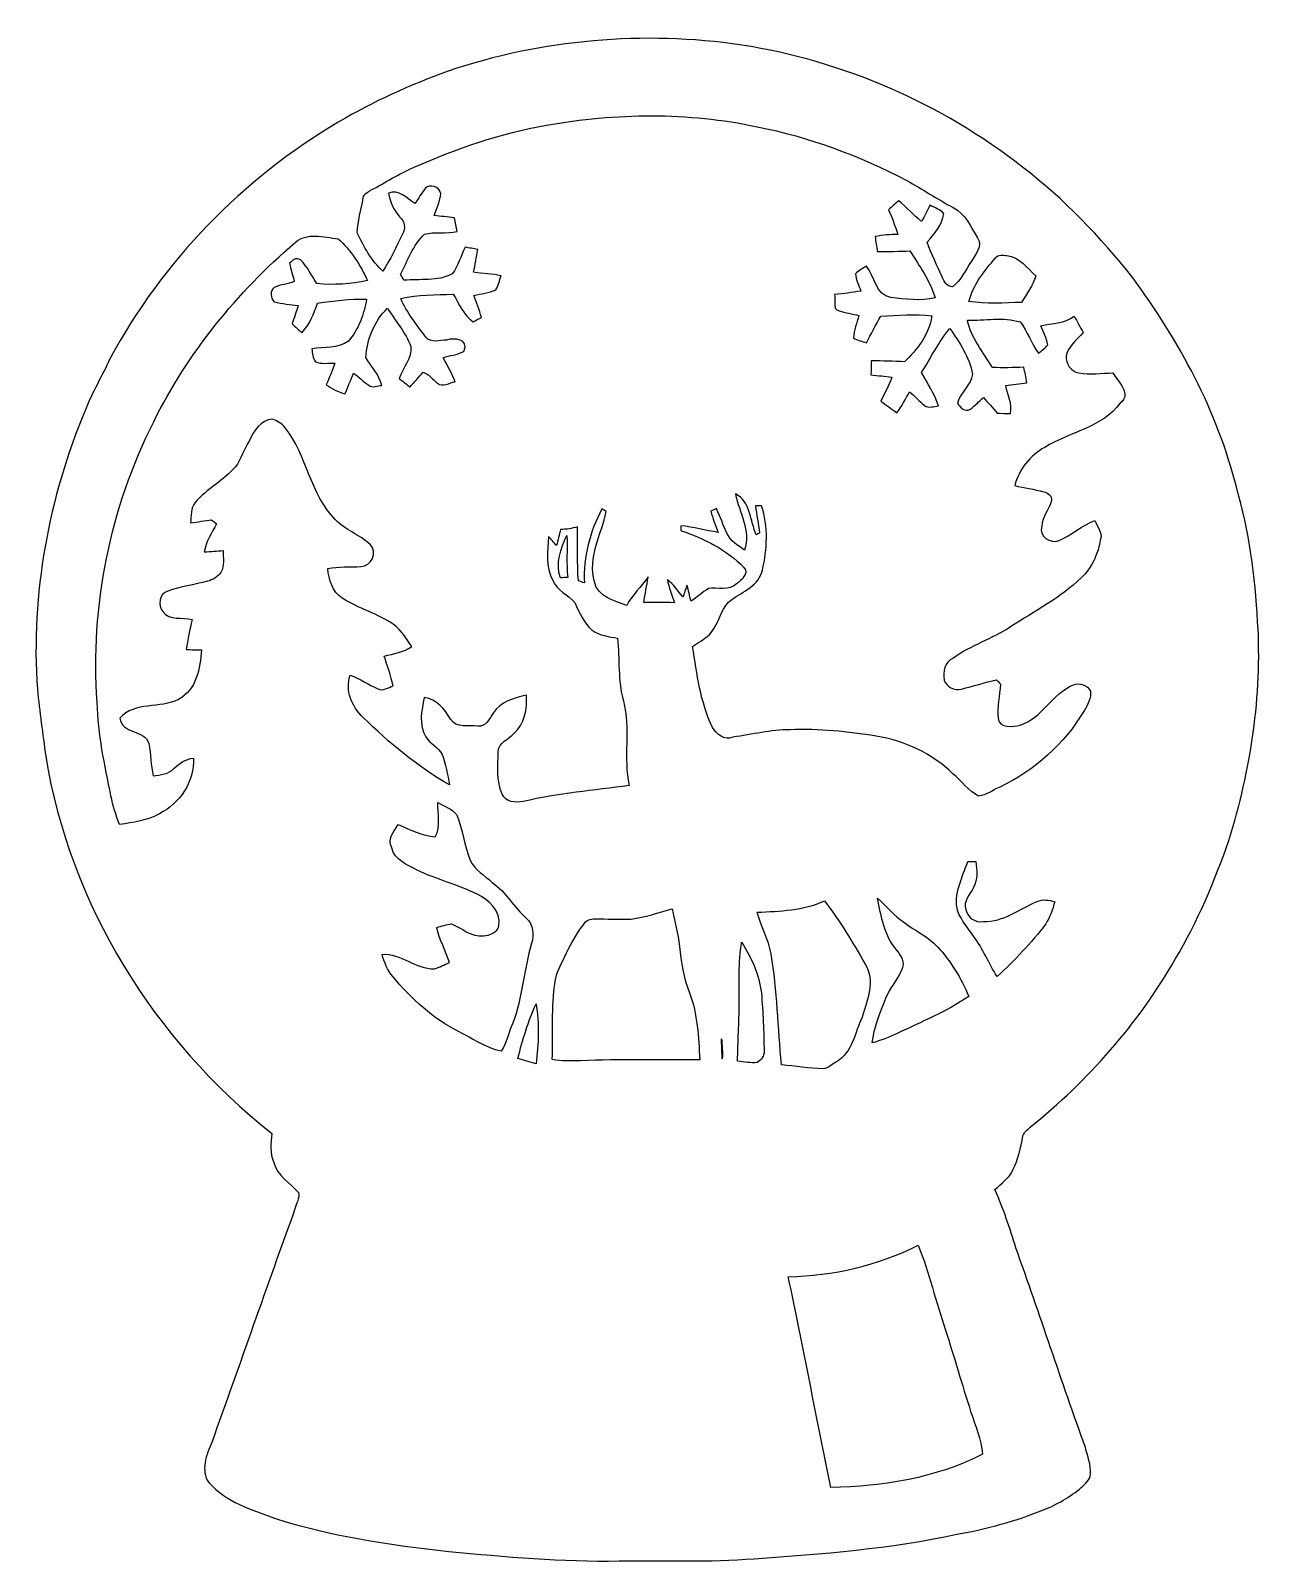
# Model space of a CAD drawing. Header units: centimetres. Extents: x -12.7 to 12.8, y -16 to 15.6.
import ezdxf

# ---------------------------------------------------------------- set-up
doc = ezdxf.new("R2010")
doc.units = ezdxf.units.CM
doc.header["$MEASUREMENT"] = 0
doc.layers.add('Layer 1', color=7, linetype='Continuous')

msp = doc.modelspace()

# ---------------------------------------------------------------- linework, layer by layer
at = {"layer": 'Layer 1', "color": 8}
for points, knots in [([(-4.04354, 14.76939), (-2.10361, 15.42415), (-0.00953, 15.60548), (2.01577, 15.30809), (2.01577, 15.30809), (4.12009, 14.97753), (6.13481, 14.10053), (7.81226, 12.78749), (7.81226, 12.78749), (8.66951, 12.1352), (9.4167, 11.34886), (10.08521, 10.50643), (10.08521, 10.50643), (11.03701, 9.20609), (11.82758, 7.76182), (12.22163, 6.1909), (12.22163, 6.1909), (12.48198, 5.28602), (12.61569, 4.34834), (12.66084, 3.40889), (12.66084, 3.40889), (12.75821, 1.88524), (12.5162, 0.35489), (12.06888, -1.09961), (12.06888, -1.09961), (11.7729, -1.94627), (11.42294, -2.77918), (10.96081, -3.54965), (10.96081, -3.54965), (10.19669, -4.8828), (9.16446, -6.05578), (7.96819, -7.01746), (7.96819, -7.01746), (7.91457, -7.07319), (7.83519, -7.118), (7.8172, -7.19878), (7.8172, -7.19878), (7.77169, -7.43832), (7.71842, -7.67786), (7.61118, -7.89905), (7.61118, -7.89905), (7.53463, -8.0712), (7.37306, -8.17986), (7.24041, -8.3058), (7.24041, -8.3058), (7.41468, -8.69527), (7.54839, -9.10131), (7.67256, -9.50877), (7.67256, -9.50877), (8.16398, -10.87543), (8.61307, -12.25726), (9.10555, -13.62287), (9.10555, -13.62287), (9.15564, -13.80314), (9.22055, -13.98623), (9.21385, -14.17673), (9.21385, -14.17673), (9.2015, -14.29526), (9.0999, -14.37499), (9.02017, -14.4526), (9.02017, -14.4526), (8.78769, -14.64663), (8.52311, -14.80326), (8.24089, -14.91227), (8.24089, -14.91227), (7.66727, -15.14546), (7.06579, -15.30597), (6.45689, -15.41463), (6.45689, -15.41463), (5.08247, -15.71343), (3.67489, -15.82102), (2.27436, -15.9191), (2.27436, -15.9191), (1.34761, -15.99494), (0.41698, -15.95296), (-0.51153, -15.9639), (-0.51153, -15.9639), (-1.68698, -15.99071), (-2.85856, -15.87465), (-4.02802, -15.77305), (-4.02802, -15.77305), (-5.23452, -15.63017), (-6.44666, -15.4619), (-7.60624, -15.08866), (-7.60624, -15.08866), (-8.09554, -14.91474), (-8.62718, -14.74717), (-8.98208, -14.34606), (-8.98208, -14.34606), (-9.15141, -14.09418), (-9.02935, -13.77033), (-8.91928, -13.52091), (-8.91928, -13.52091), (-8.34249, -11.91577), (-7.78334, -10.30429), (-7.20196, -8.70056), (-7.20196, -8.70056), (-7.17903, -8.59226), (-7.10001, -8.48078), (-7.12823, -8.36542), (-7.12823, -8.36542), (-7.30497, -8.16539), (-7.57132, -8.02146), (-7.63905, -7.74453), (-7.63905, -7.74453), (-7.72266, -7.55544), (-7.69902, -7.34483), (-7.68103, -7.14551), (-7.68103, -7.14551), (-10.10638, -5.22993), (-11.84451, -2.42711), (-12.34546, 0.63359), (-12.34546, 0.63359), (-12.40755, 1.09396), (-12.46858, 1.55504), (-12.51726, 2.01718), (-12.51726, 2.01718), (-12.65626, 3.98321), (-12.28372, 5.97076), (-11.52631, 7.78581), (-11.52631, 7.78581), (-11.38061, 8.1467), (-11.18235, 8.48254), (-11.01937, 8.83532), (-11.01937, 8.83532), (-9.93352, 10.8525), (-8.27864, 12.55254), (-6.30873, 13.71776), (-6.30873, 13.71776), (-5.58941, 14.14039), (-4.82706, 14.484), (-4.04354, 14.76939), (-4.04354, 14.76939), (-4.04354, 14.76939), (-4.04354, 14.76939), (-4.04354, 14.76939)], [0, 0, 0, 0, 0.02857143, 0.02857143, 0.02857143, 0.02857143, 0.05714286, 0.05714286, 0.05714286, 0.05714286, 0.08571429, 0.08571429, 0.08571429, 0.08571429, 0.11428571, 0.11428571, 0.11428571, 0.11428571, 0.14285714, 0.14285714, 0.14285714, 0.14285714, 0.17142857, 0.17142857, 0.17142857, 0.17142857, 0.2, 0.2, 0.2, 0.2, 0.22857143, 0.22857143, 0.22857143, 0.22857143, 0.25714286, 0.25714286, 0.25714286, 0.25714286, 0.28571429, 0.28571429, 0.28571429, 0.28571429, 0.31428571, 0.31428571, 0.31428571, 0.31428571, 0.34285714, 0.34285714, 0.34285714, 0.34285714, 0.37142857, 0.37142857, 0.37142857, 0.37142857, 0.4, 0.4, 0.4, 0.4, 0.42857143, 0.42857143, 0.42857143, 0.42857143, 0.45714286, 0.45714286, 0.45714286, 0.45714286, 0.48571429, 0.48571429, 0.48571429, 0.48571429, 0.51428571, 0.51428571, 0.51428571, 0.51428571, 0.54285714, 0.54285714, 0.54285714, 0.54285714, 0.57142857, 0.57142857, 0.57142857, 0.57142857, 0.6, 0.6, 0.6, 0.6, 0.62857143, 0.62857143, 0.62857143, 0.62857143, 0.65714286, 0.65714286, 0.65714286, 0.65714286, 0.68571429, 0.68571429, 0.68571429, 0.68571429, 0.71428571, 0.71428571, 0.71428571, 0.71428571, 0.74285714, 0.74285714, 0.74285714, 0.74285714, 0.77142857, 0.77142857, 0.77142857, 0.77142857, 0.8, 0.8, 0.8, 0.8, 0.82857143, 0.82857143, 0.82857143, 0.82857143, 0.85714286, 0.85714286, 0.85714286, 0.85714286, 0.88571429, 0.88571429, 0.88571429, 0.88571429, 0.91428571, 0.91428571, 0.91428571, 0.91428571, 0.94285714, 0.94285714, 0.94285714, 0.94285714, 1, 1, 1, 1]), ([(-2.01471, 13.65356), (-2.95769, 13.48669), (-3.86891, 13.17378), (-4.7431, 12.78714), (-4.7431, 12.78714), (-5.0546, 12.65308), (-5.34317, 12.47211), (-5.64056, 12.31089), (-5.64056, 12.31089), (-5.7023, 12.27173), (-5.78591, 12.23539), (-5.79508, 12.15284), (-5.79508, 12.15284), (-5.836, 11.91295), (-5.90938, 11.67694), (-5.91608, 11.43247), (-5.91608, 11.43247), (-5.78238, 11.1446), (-5.62363, 10.86062), (-5.3908, 10.64013), (-5.3908, 10.64013), (-5.2324, 10.88249), (-5.11104, 11.14637), (-4.98299, 11.40566), (-4.98299, 11.40566), (-4.92478, 11.5189), (-4.92478, 11.67271), (-5.03802, 11.75632), (-5.03802, 11.75632), (-5.16043, 11.89602), (-5.24087, 12.06606), (-5.27403, 12.24915), (-5.27403, 12.24915), (-5.05672, 12.3384), (-4.89162, 12.15178), (-4.72863, 12.03678), (-4.72863, 12.03678), (-4.65314, 12.13767), (-4.59669, 12.25232), (-4.51273, 12.34687), (-4.51273, 12.34687), (-4.41537, 12.45729), (-4.2224, 12.38215), (-4.19276, 12.24774), (-4.19276, 12.24774), (-4.20017, 12.08476), (-4.28025, 11.94153), (-4.32788, 11.78948), (-4.32788, 11.78948), (-4.19065, 11.77502), (-4.05271, 11.76091), (-3.91478, 11.74644), (-3.91478, 11.74644), (-3.89396, 11.65049), (-3.87315, 11.55453), (-3.85304, 11.45822), (-3.85304, 11.45822), (-4.07564, 11.41307), (-4.3113, 11.46281), (-4.52861, 11.40425), (-4.52861, 11.40425), (-4.76956, 11.18517), (-4.87433, 10.85885), (-5.02461, 10.57698), (-5.02461, 10.57698), (-5.00027, 10.53677), (-4.97593, 10.4962), (-4.95159, 10.45563), (-4.95159, 10.45563), (-4.62598, 10.48914), (-4.25485, 10.42106), (-3.95711, 10.58933), (-3.95711, 10.58933), (-3.83187, 10.75161), (-3.78319, 10.95728), (-3.69041, 11.1379), (-3.69041, 11.1379), (-3.60433, 11.12273), (-3.51825, 11.1065), (-3.43218, 11.09028), (-3.43218, 11.09028), (-3.45758, 10.93294), (-3.48544, 10.77595), (-3.51578, 10.61932), (-3.51578, 10.61932), (-3.32669, 10.58651), (-3.13231, 10.5918), (-2.94534, 10.54453), (-2.94534, 10.54453), (-2.99261, 10.45633), (-2.99156, 10.3378), (-3.06035, 10.25842), (-3.06035, 10.25842), (-3.19899, 10.18822), (-3.36233, 10.18222), (-3.50943, 10.1406), (-3.50943, 10.1406), (-3.45652, 9.99243), (-3.39584, 9.84673), (-3.35492, 9.69398), (-3.35492, 9.69398), (-3.41207, 9.66152), (-3.46886, 9.62872), (-3.52531, 9.59556), (-3.52531, 9.59556), (-3.71828, 9.74125), (-3.81882, 9.96491), (-3.937, 10.16847), (-3.937, 10.16847), (-4.29895, 10.1533), (-4.66549, 10.15965), (-5.02073, 10.07957), (-5.02073, 10.07957), (-4.89479, 9.78747), (-4.68912, 9.54017), (-4.50391, 9.28441), (-4.50391, 9.28441), (-4.40549, 9.14788), (-4.20758, 9.22196), (-4.07353, 9.22267), (-4.07353, 9.22267), (-3.92042, 9.27065), (-3.59551, 9.25301), (-3.7211, 8.98596), (-3.7211, 8.98596), (-3.85304, 8.91434), (-4.00685, 8.90587), (-4.1469, 8.85578), (-4.1469, 8.85578), (-4.05589, 8.69597), (-3.96064, 8.53757), (-3.89819, 8.3633), (-3.89819, 8.3633), (-4.01249, 8.34284), (-4.1589, 8.23807), (-4.2605, 8.33296), (-4.2605, 8.33296), (-4.36174, 8.40352), (-4.43442, 8.51958), (-4.55683, 8.55627), (-4.55683, 8.55627), (-4.65314, 8.45891), (-4.73745, 8.35096), (-4.832, 8.25147), (-4.832, 8.25147), (-4.88633, 8.29592), (-4.99533, 8.38447), (-5.04966, 8.42892), (-5.04966, 8.42892), (-4.98299, 8.65576), (-4.77485, 8.84484), (-4.81436, 9.09144), (-4.81436, 9.09144), (-4.91843, 9.38283), (-5.13256, 9.61743), (-5.29343, 9.87672), (-5.29343, 9.87672), (-5.57001, 9.61813), (-5.71782, 9.23008), (-5.74216, 8.86107), (-5.74216, 8.86107), (-5.62293, 8.67516), (-5.46664, 8.50759), (-5.40985, 8.28675), (-5.40985, 8.28675), (-5.49769, 8.27581), (-5.59894, 8.23172), (-5.68008, 8.28922), (-5.68008, 8.28922), (-5.79226, 8.3626), (-5.88363, 8.46279), (-5.99264, 8.5411), (-5.99264, 8.5411), (-6.0519, 8.39752), (-6.11152, 8.25359), (-6.17008, 8.10966), (-6.17008, 8.10966), (-6.30731, 8.15411), (-6.43819, 8.21619), (-6.55779, 8.29663), (-6.55779, 8.29663), (-6.49499, 8.44338), (-6.42655, 8.58837), (-6.3814, 8.74183), (-6.3814, 8.74183), (-6.51334, 8.75206), (-6.65621, 8.7189), (-6.78109, 8.77605), (-6.78109, 8.77605), (-6.84071, 8.85014), (-6.8393, 8.95174), (-6.85271, 9.04134), (-6.85271, 9.04134), (-6.60153, 9.08544), (-6.30908, 9.03922), (-6.09812, 9.20221), (-6.09812, 9.20221), (-5.88892, 9.44245), (-5.77603, 9.75607), (-5.72558, 10.06687), (-5.72558, 10.06687), (-6.06425, 10.07357), (-6.4008, 10.033), (-6.73453, 9.98291), (-6.73453, 9.98291), (-6.81426, 9.7663), (-6.89504, 9.54193), (-7.06085, 9.37436), (-7.06085, 9.37436), (-7.12717, 9.43292), (-7.19279, 9.4929), (-7.2577, 9.55322), (-7.2577, 9.55322), (-7.22136, 9.68199), (-7.17691, 9.80793), (-7.13528, 9.93493), (-7.13528, 9.93493), (-7.30109, 9.96068), (-7.47148, 9.96527), (-7.63341, 10.00795), (-7.63341, 10.00795), (-7.7029, 10.0905), (-7.73254, 10.2362), (-7.62847, 10.30464), (-7.62847, 10.30464), (-7.50041, 10.37272), (-7.34801, 10.3699), (-7.21536, 10.42705), (-7.21536, 10.42705), (-7.233, 10.55688), (-7.29862, 10.67435), (-7.31167, 10.80488), (-7.31167, 10.80488), (-7.2577, 10.86767), (-7.18891, 10.93576), (-7.0866, 10.87438), (-7.0866, 10.87438), (-6.94161, 10.7382), (-6.86223, 10.5477), (-6.74864, 10.38719), (-6.74864, 10.38719), (-6.39974, 10.34838), (-6.04838, 10.38084), (-5.70512, 10.44822), (-5.70512, 10.44822), (-5.85505, 10.76537), (-6.0452, 11.0804), (-6.31331, 11.31041), (-6.31331, 11.31041), (-6.60859, 11.34992), (-6.95925, 11.44976), (-7.20619, 11.22892), (-7.20619, 11.22892), (-8.4014, 10.20127), (-9.41352, 8.95174), (-10.11626, 7.53816), (-10.11626, 7.53816), (-11.01549, 5.75733), (-11.42753, 3.73239), (-11.28324, 1.74131), (-11.28324, 1.74131), (-11.2709, 1.09149), (-11.12626, 0.45614), (-10.99996, -0.17815), (-10.99996, -0.17815), (-10.95481, -0.38029), (-10.90083, -0.58138), (-10.82075, -0.77294), (-10.82075, -0.77294), (-10.54135, -0.72919), (-10.2489, -0.69321), (-9.99984, -0.54892), (-9.99984, -0.54892), (-9.58074, -0.34219), (-9.26818, 0.12277), (-9.29816, 0.59725), (-9.29816, 0.59725), (-9.4548, 0.5782), (-9.59026, 0.49565), (-9.69821, 0.38418), (-9.69821, 0.38418), (-9.80758, 0.26705), (-9.97656, 0.24941), (-10.12649, 0.23213), (-10.12649, 0.23213), (-10.17905, 0.4505), (-10.17094, 0.67874), (-10.21927, 0.89747), (-10.21927, 0.89747), (-10.29723, 1.1938), (-10.78477, 1.09714), (-10.81617, 1.41993), (-10.81617, 1.41993), (-10.50643, 1.77624), (-9.98679, 1.60655), (-9.60438, 1.80904), (-9.60438, 1.80904), (-9.23431, 2.00448), (-9.15353, 2.45463), (-9.13342, 2.83245), (-9.13342, 2.83245), (-9.23819, 2.83245), (-9.34261, 2.83316), (-9.44704, 2.83704), (-9.44704, 2.83704), (-9.41634, 3.04483), (-9.37225, 3.24979), (-9.32568, 3.4544), (-9.32568, 3.4544), (-9.52394, 3.51437), (-9.79346, 3.42759), (-9.92646, 3.62091), (-9.92646, 3.62091), (-10.04182, 3.74509), (-10.00337, 3.99662), (-9.82663, 4.04107), (-9.82663, 4.04107), (-9.56204, 4.13844), (-9.27911, 4.17266), (-9.00748, 4.24533), (-9.00748, 4.24533), (-8.89988, 4.27496), (-8.7951, 4.33458), (-8.73125, 4.42771), (-8.73125, 4.42771), (-8.65011, 4.56494), (-8.68715, 4.73004), (-8.68504, 4.88139), (-8.68504, 4.88139), (-8.8138, 4.86833), (-8.94362, 4.85951), (-9.07239, 4.8514), (-9.07239, 4.8514), (-9.03993, 5.06659), (-8.91681, 5.24369), (-8.82227, 5.43348), (-8.82227, 5.43348), (-8.85543, 5.461), (-8.88824, 5.48852), (-8.92104, 5.51603), (-8.92104, 5.51603), (-9.06568, 5.49451), (-9.21032, 5.47158), (-9.35461, 5.45077), (-9.35461, 5.45077), (-9.34156, 5.5947), (-9.35531, 5.75416), (-9.26006, 5.87375), (-9.26006, 5.87375), (-9.01912, 6.15209), (-8.67974, 6.32389), (-8.43421, 6.59871), (-8.43421, 6.59871), (-8.31144, 6.76804), (-8.24865, 6.97265), (-8.14246, 7.15186), (-8.14246, 7.15186), (-8.04792, 7.34448), (-7.90681, 7.56991), (-7.67221, 7.59284), (-7.67221, 7.59284), (-7.5692, 7.55932), (-7.47324, 7.49829), (-7.40375, 7.41398), (-7.40375, 7.41398), (-6.95254, 6.84107), (-6.89398, 6.0452), (-6.36976, 5.51886), (-6.36976, 5.51886), (-6.1655, 5.29978), (-5.86423, 5.20735), (-5.64938, 5.00415), (-5.64938, 5.00415), (-5.48605, 4.85105), (-5.62822, 4.54766), (-5.842, 4.54801), (-5.842, 4.54801), (-6.0706, 4.54166), (-6.30132, 4.55013), (-6.52709, 4.50815), (-6.52709, 4.50815), (-6.50028, 4.28166), (-6.43396, 4.02449), (-6.22653, 3.89608), (-6.22653, 3.89608), (-5.88963, 3.6763), (-5.48499, 3.5814), (-5.15655, 3.34539), (-5.15655, 3.34539), (-5.00027, 3.22968), (-4.90114, 3.05611), (-4.79178, 2.89842), (-4.79178, 2.89842), (-4.96041, 2.78201), (-5.16537, 2.75237), (-5.35905, 2.69946), (-5.35905, 2.69946), (-5.29978, 2.4952), (-5.21864, 2.29729), (-5.17807, 2.08739), (-5.17807, 2.08739), (-5.27756, 2.05317), (-5.38515, 1.9745), (-5.4924, 2.02424), (-5.4924, 2.02424), (-5.68678, 2.11138), (-5.86034, 2.2419), (-6.0646, 2.30717), (-6.0646, 2.30717), (-6.17291, 1.98967), (-6.0265, 1.66088), (-5.79649, 1.43581), (-5.79649, 1.43581), (-5.2578, 0.9084), (-4.67043, 0.42333), (-4.01638, 0.0448), (-4.01638, 0.0448), (-4.04848, 0.25823), (-4.09822, 0.46955), (-4.16348, 0.67486), (-4.16348, 0.67486), (-4.24886, 0.81809), (-4.41325, 0.89288), (-4.50074, 1.03611), (-4.50074, 1.03611), (-4.65949, 1.27706), (-4.58505, 1.58221), (-4.53637, 1.84785), (-4.53637, 1.84785), (-4.27426, 1.81645), (-4.11762, 1.60831), (-3.98992, 1.403), (-3.98992, 1.403), (-3.87809, 1.20191), (-3.60751, 1.2827), (-3.42653, 1.25871), (-3.42653, 1.25871), (-3.25579, 1.23261), (-3.18911, 1.41288), (-3.11044, 1.52612), (-3.11044, 1.52612), (-2.96333, 1.76001), (-2.68111, 1.84009), (-2.42782, 1.89794), (-2.42782, 1.89794), (-2.40841, 1.61149), (-2.45463, 1.30069), (-2.68781, 1.10243), (-2.68781, 1.10243), (-2.79012, 0.98531), (-3.0039, 0.91863), (-3.00849, 0.7366), (-3.00849, 0.7366), (-3.01731, 0.44379), (-3.04518, 0.13123), (-2.92806, -0.14464), (-2.92806, -0.14464), (-2.85926, -0.31009), (-2.64654, -0.33126), (-2.49202, -0.29739), (-2.49202, -0.29739), (-1.77341, -0.12912), (-1.03576, -0.0695), (-0.30586, 0.0314), (-0.30586, 0.0314), (-0.43639, 0.60748), (-0.27305, 1.20438), (-0.4258, 1.778), (-0.4258, 1.778), (-0.5394, 2.19851), (-0.50588, 2.63948), (-0.54398, 3.06987), (-0.54398, 3.06987), (-0.72214, 3.1055), (-0.91828, 3.12173), (-1.06786, 3.23638), (-1.06786, 3.23638), (-1.24813, 3.37961), (-1.33138, 3.60398), (-1.42769, 3.80436), (-1.42769, 3.80436), (-1.55716, 3.97686), (-1.80375, 4.04389), (-1.87854, 4.26085), (-1.87854, 4.26085), (-2.04117, 4.54096), (-1.98438, 4.86622), (-1.97238, 5.17172), (-1.97238, 5.17172), (-1.91453, 5.10963), (-1.85984, 5.04507), (-1.80305, 4.98157), (-1.80305, 4.98157), (-1.77729, 5.09235), (-1.75013, 5.20136), (-1.7205, 5.31072), (-1.7205, 5.31072), (-1.60338, 5.31883), (-1.48661, 5.33259), (-1.37407, 5.36716), (-1.37407, 5.36716), (-1.37372, 4.9971), (-1.38007, 4.62703), (-1.35537, 4.25732), (-1.35537, 4.25732), (-1.31304, 4.24251), (-1.27035, 4.22734), (-1.22767, 4.21217), (-1.22767, 4.21217), (-1.26083, 4.74416), (-1.11513, 5.27226), (-0.86924, 5.74075), (-0.86924, 5.74075), (-0.84667, 5.72735), (-0.80151, 5.69983), (-0.77858, 5.68607), (-0.77858, 5.68607), (-0.88194, 5.20771), (-1.16664, 4.73569), (-1.02129, 4.23157), (-1.02129, 4.23157), (-0.9652, 3.92395), (-0.60607, 3.84598), (-0.35666, 3.7465), (-0.35666, 3.7465), (-0.24059, 3.96487), (-0.06068, 4.13526), (0.0822, 4.33423), (0.0822, 4.33423), (0.05786, 4.15678), (0.02293, 3.9811), (-0.00741, 3.80436), (-0.00741, 3.80436), (0.20461, 3.80436), (0.41698, 3.81212), (0.629, 3.80224), (0.629, 3.80224), (0.57538, 3.96064), (0.51259, 4.11692), (0.48119, 4.28237), (0.48119, 4.28237), (0.6096, 4.18218), (0.69956, 4.0446), (0.80363, 3.92148), (0.80363, 3.92148), (0.82444, 3.9818), (0.86572, 4.10245), (0.88653, 4.16278), (0.88653, 4.16278), (0.91969, 4.05342), (0.93909, 3.94723), (0.96979, 3.83434), (0.96979, 3.83434), (1.09961, 3.90701), (1.2005, 4.02096), (1.32927, 4.09399), (1.32927, 4.09399), (1.51941, 4.12327), (1.75119, 4.04283), (1.91135, 4.19065), (1.91135, 4.19065), (2.00519, 4.27002), (2.16923, 4.39949), (2.06269, 4.53143), (2.06269, 4.53143), (1.70639, 4.89162), (1.24319, 5.13397), (0.76376, 5.28638), (0.76376, 5.28638), (0.76235, 5.31248), (0.75988, 5.36469), (0.75847, 5.3908), (0.75847, 5.3908), (1.01917, 5.36363), (1.27388, 5.30084), (1.53035, 5.24969), (1.53035, 5.24969), (1.47708, 5.39574), (1.41887, 5.54038), (1.37724, 5.69066), (1.37724, 5.69066), (1.41746, 5.7083), (1.45803, 5.72594), (1.4986, 5.74358), (1.4986, 5.74358), (1.56916, 5.57495), (1.63513, 5.40385), (1.71168, 5.23769), (1.71168, 5.23769), (1.77976, 5.07753), (1.93922, 4.98616), (2.07398, 4.88703), (2.07398, 4.88703), (2.20451, 5.28743), (1.97203, 5.66561), (1.88454, 6.04732), (1.88454, 6.04732), (2.1971, 5.89351), (2.19146, 5.48887), (2.31387, 5.20206), (2.31387, 5.20206), (2.33151, 5.21264), (2.36679, 5.23346), (2.38443, 5.24404), (2.38443, 5.24404), (2.35656, 5.43066), (2.32445, 5.61622), (2.30082, 5.80319), (2.30082, 5.80319), (2.33116, 5.80284), (2.39183, 5.80214), (2.42217, 5.80178), (2.42217, 5.80178), (2.57034, 5.37669), (2.54141, 4.90573), (2.44334, 4.47216), (2.44334, 4.47216), (2.37102, 4.16066), (2.04787, 4.03366), (1.80869, 3.86856), (1.80869, 3.86856), (1.60479, 3.73204), (1.57903, 3.46639), (1.44604, 3.2766), (1.44604, 3.2766), (1.34867, 3.09739), (1.15852, 3.01061), (0.99942, 2.89772), (0.99942, 2.89772), (1.09749, 2.33539), (1.15923, 1.75154), (1.41111, 1.23155), (1.41111, 1.23155), (1.50354, 1.09749), (1.65347, 0.94897), (1.8355, 1.03046), (1.8355, 1.03046), (2.22814, 1.0855), (2.61726, 1.18075), (3.01554, 1.18216), (3.01554, 1.18216), (3.61033, 1.20333), (4.20476, 1.14723), (4.79143, 1.05128), (4.79143, 1.05128), (5.3788, 0.95038), (5.94819, 0.69462), (6.37469, 0.27234), (6.37469, 0.27234), (6.55602, 0.12665), (6.69361, -0.07867), (6.90139, -0.18768), (6.90139, -0.18768), (7.0612, -0.16651), (7.19596, -0.06562), (7.33954, 0.00106), (7.33954, 0.00106), (8.05356, 0.34255), (8.67904, 0.88618), (9.07944, 1.57268), (9.07944, 1.57268), (9.15458, 1.69333), (9.22937, 1.83444), (9.21244, 1.9812), (9.21244, 1.9812), (9.14612, 2.09938), (8.99336, 2.16711), (8.86213, 2.10961), (8.86213, 2.10961), (8.42081, 1.93428), (8.22184, 1.41993), (7.75935, 1.27917), (7.75935, 1.27917), (7.61259, 1.24072), (7.3339, 1.20474), (7.30426, 1.41393), (7.30426, 1.41393), (7.28662, 1.65065), (7.33848, 1.88701), (7.35189, 2.12266), (7.35189, 2.12266), (7.32543, 2.15265), (7.29932, 2.18264), (7.27357, 2.21262), (7.27357, 2.21262), (7.02839, 2.16006), (6.79097, 2.07786), (6.5472, 2.02247), (6.5472, 2.02247), (6.40715, 1.98543), (6.23288, 2.06375), (6.19372, 2.20839), (6.19372, 2.20839), (6.17432, 2.37243), (6.19513, 2.58304), (6.37328, 2.6543), (6.37328, 2.6543), (6.73841, 2.92629), (7.18467, 3.054), (7.56285, 3.30447), (7.56285, 3.30447), (8.0578, 3.62656), (8.58943, 3.90525), (9.02017, 4.31483), (9.02017, 4.31483), (9.25054, 4.51979), (9.36413, 4.82318), (9.42128, 5.11881), (9.42128, 5.11881), (9.45938, 5.25851), (9.34755, 5.37845), (9.3031, 5.50051), (9.3031, 5.50051), (9.03887, 5.39679), (8.82438, 5.19889), (8.56544, 5.08811), (8.56544, 5.08811), (8.38941, 5.00733), (8.13294, 5.17278), (8.20491, 5.37951), (8.20491, 5.37951), (8.21584, 5.57706), (8.35977, 5.72664), (8.40775, 5.9115), (8.40775, 5.9115), (8.42539, 6.00675), (8.32873, 6.07025), (8.24936, 6.09318), (8.24936, 6.09318), (8.0518, 6.14786), (7.84578, 6.1655), (7.64787, 6.21841), (7.64787, 6.21841), (7.73818, 6.55002), (7.96325, 6.84248), (8.26664, 7.00687), (8.26664, 7.00687), (8.77676, 7.32649), (9.44845, 7.40974), (9.82521, 7.91986), (9.82521, 7.91986), (10.07216, 8.11459), (9.77336, 8.35872), (9.67458, 8.54604), (9.67458, 8.54604), (9.44033, 8.53581), (9.20432, 8.50688), (8.97114, 8.54569), (8.97114, 8.54569), (8.80851, 8.56827), (8.69703, 8.73901), (8.71185, 8.8967), (8.71185, 8.8967), (8.75101, 9.10061), (8.9341, 9.22902), (9.06145, 9.37719), (9.06145, 9.37719), (8.99795, 9.49043), (8.93621, 9.60402), (8.87307, 9.71656), (8.87307, 9.71656), (8.67974, 9.55816), (8.41869, 9.57227), (8.18727, 9.51865), (8.18727, 9.51865), (8.23524, 9.38847), (8.30968, 9.26536), (8.3312, 9.12671), (8.3312, 9.12671), (8.28393, 9.05298), (8.20773, 9.00571), (8.13999, 8.9535), (8.13999, 8.9535), (7.99006, 9.15352), (7.91034, 9.39765), (7.75935, 9.5952), (7.75935, 9.5952), (7.41292, 9.70562), (7.02945, 9.61919), (6.67244, 9.63401), (6.67244, 9.63401), (6.74582, 9.26747), (7.00299, 8.97537), (7.18256, 8.65752), (7.18256, 8.65752), (7.39951, 8.64517), (7.61682, 8.65223), (7.83414, 8.66175), (7.83414, 8.66175), (7.86271, 8.55592), (7.87894, 8.44973), (7.90011, 8.34108), (7.90011, 8.34108), (7.75476, 8.31674), (7.6073, 8.2998), (7.46196, 8.28181), (7.46196, 8.28181), (7.50641, 8.09166), (7.59848, 7.90363), (7.56144, 7.70396), (7.56144, 7.70396), (7.49335, 7.70643), (7.35753, 7.71172), (7.28945, 7.71419), (7.28945, 7.71419), (7.19314, 7.82214), (7.09789, 7.93044), (7.00264, 8.03875), (7.00264, 8.03875), (6.91268, 7.95972), (6.83084, 7.87082), (6.73523, 7.79921), (6.73523, 7.79921), (6.60929, 7.72054), (6.52216, 7.83378), (6.46994, 7.92304), (6.46994, 7.92304), (6.51827, 8.1467), (6.75181, 8.28887), (6.77898, 8.51852), (6.77898, 8.51852), (6.71336, 8.86742), (6.5091, 9.17469), (6.31155, 9.46256), (6.31155, 9.46256), (6.07836, 9.18563), (5.91855, 8.85719), (5.72735, 8.55204), (5.72735, 8.55204), (5.85152, 8.32802), (5.9944, 8.11071), (6.07448, 7.86553), (6.07448, 7.86553), (5.98135, 7.85213), (5.87551, 7.81226), (5.78979, 7.87118), (5.78979, 7.87118), (5.67796, 7.95584), (5.58835, 8.06591), (5.48005, 8.15481), (5.48005, 8.15481), (5.39821, 8.00806), (5.32024, 7.85848), (5.21935, 7.72372), (5.21935, 7.72372), (5.10681, 7.80274), (4.99428, 7.88176), (4.8828, 7.96043), (4.8828, 7.96043), (4.96323, 8.12482), (5.05919, 8.28322), (5.11246, 8.45926), (5.11246, 8.45926), (4.96958, 8.47372), (4.82529, 8.48783), (4.68277, 8.50194), (4.68277, 8.50194), (4.68383, 8.59861), (4.68418, 8.69632), (4.68806, 8.79228), (4.68806, 8.79228), (4.91702, 8.79263), (5.14597, 8.78664), (5.37457, 8.77076), (5.37457, 8.77076), (5.63598, 9.02864), (5.88786, 9.34226), (5.93796, 9.71832), (5.93796, 9.71832), (5.58871, 9.76559), (5.23699, 9.73208), (4.88668, 9.71585), (4.88668, 9.71585), (4.78331, 9.53417), (4.68489, 9.35002), (4.58893, 9.16446), (4.58893, 9.16446), (4.49686, 9.19656), (4.40408, 9.21702), (4.32047, 9.26536), (4.32047, 9.26536), (4.33705, 9.42411), (4.38856, 9.5758), (4.43547, 9.72714), (4.43547, 9.72714), (4.2986, 9.76101), (4.1596, 9.78782), (4.02308, 9.82274), (4.02308, 9.82274), (3.87385, 9.85414), (3.96416, 10.06404), (3.931, 10.15894), (3.931, 10.15894), (4.11127, 10.18222), (4.29295, 10.20092), (4.47252, 10.23267), (4.47252, 10.23267), (4.43477, 10.35085), (4.37092, 10.46409), (4.36527, 10.59039), (4.36527, 10.59039), (4.42771, 10.65742), (4.50956, 10.70081), (4.58858, 10.74561), (4.58858, 10.74561), (4.75862, 10.54876), (4.77979, 10.13707), (5.09411, 10.1025), (5.09411, 10.1025), (5.39503, 10.06581), (5.70724, 10.01783), (6.00639, 10.09121), (6.00639, 10.09121), (5.89844, 10.44504), (5.6836, 10.75055), (5.48675, 11.05923), (5.48675, 11.05923), (5.26168, 11.05429), (5.03696, 11.04477), (4.81224, 11.05076), (4.81224, 11.05076), (4.8006, 11.15272), (4.77873, 11.25643), (4.77097, 11.35733), (4.77097, 11.35733), (4.92548, 11.38731), (5.08247, 11.3986), (5.23981, 11.40178), (5.23981, 11.40178), (5.18019, 11.57358), (5.1181, 11.74362), (5.04754, 11.91119), (5.04754, 11.91119), (5.11563, 11.97363), (5.18477, 12.03501), (5.25462, 12.09569), (5.25462, 12.09569), (5.41726, 11.96093), (5.56013, 11.80359), (5.72382, 11.66954), (5.72382, 11.66954), (5.78838, 11.77643), (5.84376, 11.88826), (5.89527, 12.00185), (5.89527, 12.00185), (5.99934, 11.95811), (6.11152, 11.91648), (6.1849, 11.82582), (6.1849, 11.82582), (6.15879, 11.59369), (5.97888, 11.41695), (5.84482, 11.24021), (5.84482, 11.24021), (5.92737, 10.99397), (6.04837, 10.76325), (6.14927, 10.52477), (6.14927, 10.52477), (6.18878, 10.43305), (6.24699, 10.31734), (6.36305, 10.3191), (6.36305, 10.3191), (6.54332, 10.45069), (6.63222, 10.668), (6.75746, 10.84756), (6.75746, 10.84756), (6.83436, 10.98797), (6.99206, 11.16154), (6.8834, 11.32805), (6.8834, 11.32805), (6.74017, 11.55206), (6.62869, 11.83146), (6.37646, 11.95423), (6.37646, 11.95423), (6.05261, 12.13167), (5.74357, 12.33417), (5.42149, 12.51444), (5.42149, 12.51444), (4.44923, 13.02279), (3.41101, 13.41261), (2.33257, 13.62216), (2.33257, 13.62216), (0.90452, 13.92943), (-0.58032, 13.90756), (-2.01471, 13.65356), (-2.01471, 13.65356), (-2.01471, 13.65356), (-2.01471, 13.65356), (-2.01471, 13.65356)], [0, 0, 0, 0, 0.00403226, 0.00403226, 0.00403226, 0.00403226, 0.00806452, 0.00806452, 0.00806452, 0.00806452, 0.01209677, 0.01209677, 0.01209677, 0.01209677, 0.01612903, 0.01612903, 0.01612903, 0.01612903, 0.02016129, 0.02016129, 0.02016129, 0.02016129, 0.02419355, 0.02419355, 0.02419355, 0.02419355, 0.02822581, 0.02822581, 0.02822581, 0.02822581, 0.03225806, 0.03225806, 0.03225806, 0.03225806, 0.03629032, 0.03629032, 0.03629032, 0.03629032, 0.04032258, 0.04032258, 0.04032258, 0.04032258, 0.04435484, 0.04435484, 0.04435484, 0.04435484, 0.0483871, 0.0483871, 0.0483871, 0.0483871, 0.05241935, 0.05241935, 0.05241935, 0.05241935, 0.05645161, 0.05645161, 0.05645161, 0.05645161, 0.06048387, 0.06048387, 0.06048387, 0.06048387, 0.06451613, 0.06451613, 0.06451613, 0.06451613, 0.06854839, 0.06854839, 0.06854839, 0.06854839, 0.07258065, 0.07258065, 0.07258065, 0.07258065, 0.0766129, 0.0766129, 0.0766129, 0.0766129, 0.08064516, 0.08064516, 0.08064516, 0.08064516, 0.08467742, 0.08467742, 0.08467742, 0.08467742, 0.08870968, 0.08870968, 0.08870968, 0.08870968, 0.09274194, 0.09274194, 0.09274194, 0.09274194, 0.09677419, 0.09677419, 0.09677419, 0.09677419, 0.10080645, 0.10080645, 0.10080645, 0.10080645, 0.10483871, 0.10483871, 0.10483871, 0.10483871, 0.10887097, 0.10887097, 0.10887097, 0.10887097, 0.11290323, 0.11290323, 0.11290323, 0.11290323, 0.11693548, 0.11693548, 0.11693548, 0.11693548, 0.12096774, 0.12096774, 0.12096774, 0.12096774, 0.125, 0.125, 0.125, 0.125, 0.12903226, 0.12903226, 0.12903226, 0.12903226, 0.13306452, 0.13306452, 0.13306452, 0.13306452, 0.13709677, 0.13709677, 0.13709677, 0.13709677, 0.14112903, 0.14112903, 0.14112903, 0.14112903, 0.14516129, 0.14516129, 0.14516129, 0.14516129, 0.14919355, 0.14919355, 0.14919355, 0.14919355, 0.15322581, 0.15322581, 0.15322581, 0.15322581, 0.15725806, 0.15725806, 0.15725806, 0.15725806, 0.16129032, 0.16129032, 0.16129032, 0.16129032, 0.16532258, 0.16532258, 0.16532258, 0.16532258, 0.16935484, 0.16935484, 0.16935484, 0.16935484, 0.1733871, 0.1733871, 0.1733871, 0.1733871, 0.17741935, 0.17741935, 0.17741935, 0.17741935, 0.18145161, 0.18145161, 0.18145161, 0.18145161, 0.18548387, 0.18548387, 0.18548387, 0.18548387, 0.18951613, 0.18951613, 0.18951613, 0.18951613, 0.19354839, 0.19354839, 0.19354839, 0.19354839, 0.19758065, 0.19758065, 0.19758065, 0.19758065, 0.2016129, 0.2016129, 0.2016129, 0.2016129, 0.20564516, 0.20564516, 0.20564516, 0.20564516, 0.20967742, 0.20967742, 0.20967742, 0.20967742, 0.21370968, 0.21370968, 0.21370968, 0.21370968, 0.21774194, 0.21774194, 0.21774194, 0.21774194, 0.22177419, 0.22177419, 0.22177419, 0.22177419, 0.22580645, 0.22580645, 0.22580645, 0.22580645, 0.22983871, 0.22983871, 0.22983871, 0.22983871, 0.23387097, 0.23387097, 0.23387097, 0.23387097, 0.23790323, 0.23790323, 0.23790323, 0.23790323, 0.24193548, 0.24193548, 0.24193548, 0.24193548, 0.24596774, 0.24596774, 0.24596774, 0.24596774, 0.25, 0.25, 0.25, 0.25, 0.25403226, 0.25403226, 0.25403226, 0.25403226, 0.25806452, 0.25806452, 0.25806452, 0.25806452, 0.26209677, 0.26209677, 0.26209677, 0.26209677, 0.26612903, 0.26612903, 0.26612903, 0.26612903, 0.27016129, 0.27016129, 0.27016129, 0.27016129, 0.27419355, 0.27419355, 0.27419355, 0.27419355, 0.27822581, 0.27822581, 0.27822581, 0.27822581, 0.28225806, 0.28225806, 0.28225806, 0.28225806, 0.28629032, 0.28629032, 0.28629032, 0.28629032, 0.29032258, 0.29032258, 0.29032258, 0.29032258, 0.29435484, 0.29435484, 0.29435484, 0.29435484, 0.2983871, 0.2983871, 0.2983871, 0.2983871, 0.30241935, 0.30241935, 0.30241935, 0.30241935, 0.30645161, 0.30645161, 0.30645161, 0.30645161, 0.31048387, 0.31048387, 0.31048387, 0.31048387, 0.31451613, 0.31451613, 0.31451613, 0.31451613, 0.31854839, 0.31854839, 0.31854839, 0.31854839, 0.32258065, 0.32258065, 0.32258065, 0.32258065, 0.3266129, 0.3266129, 0.3266129, 0.3266129, 0.33064516, 0.33064516, 0.33064516, 0.33064516, 0.33467742, 0.33467742, 0.33467742, 0.33467742, 0.33870968, 0.33870968, 0.33870968, 0.33870968, 0.34274194, 0.34274194, 0.34274194, 0.34274194, 0.34677419, 0.34677419, 0.34677419, 0.34677419, 0.35080645, 0.35080645, 0.35080645, 0.35080645, 0.35483871, 0.35483871, 0.35483871, 0.35483871, 0.35887097, 0.35887097, 0.35887097, 0.35887097, 0.36290323, 0.36290323, 0.36290323, 0.36290323, 0.36693548, 0.36693548, 0.36693548, 0.36693548, 0.37096774, 0.37096774, 0.37096774, 0.37096774, 0.375, 0.375, 0.375, 0.375, 0.37903226, 0.37903226, 0.37903226, 0.37903226, 0.38306452, 0.38306452, 0.38306452, 0.38306452, 0.38709677, 0.38709677, 0.38709677, 0.38709677, 0.39112903, 0.39112903, 0.39112903, 0.39112903, 0.39516129, 0.39516129, 0.39516129, 0.39516129, 0.39919355, 0.39919355, 0.39919355, 0.39919355, 0.40322581, 0.40322581, 0.40322581, 0.40322581, 0.40725806, 0.40725806, 0.40725806, 0.40725806, 0.41129032, 0.41129032, 0.41129032, 0.41129032, 0.41532258, 0.41532258, 0.41532258, 0.41532258, 0.41935484, 0.41935484, 0.41935484, 0.41935484, 0.4233871, 0.4233871, 0.4233871, 0.4233871, 0.42741935, 0.42741935, 0.42741935, 0.42741935, 0.43145161, 0.43145161, 0.43145161, 0.43145161, 0.43548387, 0.43548387, 0.43548387, 0.43548387, 0.43951613, 0.43951613, 0.43951613, 0.43951613, 0.44354839, 0.44354839, 0.44354839, 0.44354839, 0.44758065, 0.44758065, 0.44758065, 0.44758065, 0.4516129, 0.4516129, 0.4516129, 0.4516129, 0.45564516, 0.45564516, 0.45564516, 0.45564516, 0.45967742, 0.45967742, 0.45967742, 0.45967742, 0.46370968, 0.46370968, 0.46370968, 0.46370968, 0.46774194, 0.46774194, 0.46774194, 0.46774194, 0.47177419, 0.47177419, 0.47177419, 0.47177419, 0.47580645, 0.47580645, 0.47580645, 0.47580645, 0.47983871, 0.47983871, 0.47983871, 0.47983871, 0.48387097, 0.48387097, 0.48387097, 0.48387097, 0.48790323, 0.48790323, 0.48790323, 0.48790323, 0.49193548, 0.49193548, 0.49193548, 0.49193548, 0.49596774, 0.49596774, 0.49596774, 0.49596774, 0.5, 0.5, 0.5, 0.5, 0.50403226, 0.50403226, 0.50403226, 0.50403226, 0.50806452, 0.50806452, 0.50806452, 0.50806452, 0.51209677, 0.51209677, 0.51209677, 0.51209677, 0.51612903, 0.51612903, 0.51612903, 0.51612903, 0.52016129, 0.52016129, 0.52016129, 0.52016129, 0.52419355, 0.52419355, 0.52419355, 0.52419355, 0.52822581, 0.52822581, 0.52822581, 0.52822581, 0.53225806, 0.53225806, 0.53225806, 0.53225806, 0.53629032, 0.53629032, 0.53629032, 0.53629032, 0.54032258, 0.54032258, 0.54032258, 0.54032258, 0.54435484, 0.54435484, 0.54435484, 0.54435484, 0.5483871, 0.5483871, 0.5483871, 0.5483871, 0.55241935, 0.55241935, 0.55241935, 0.55241935, 0.55645161, 0.55645161, 0.55645161, 0.55645161, 0.56048387, 0.56048387, 0.56048387, 0.56048387, 0.56451613, 0.56451613, 0.56451613, 0.56451613, 0.56854839, 0.56854839, 0.56854839, 0.56854839, 0.57258065, 0.57258065, 0.57258065, 0.57258065, 0.5766129, 0.5766129, 0.5766129, 0.5766129, 0.58064516, 0.58064516, 0.58064516, 0.58064516, 0.58467742, 0.58467742, 0.58467742, 0.58467742, 0.58870968, 0.58870968, 0.58870968, 0.58870968, 0.59274194, 0.59274194, 0.59274194, 0.59274194, 0.59677419, 0.59677419, 0.59677419, 0.59677419, 0.60080645, 0.60080645, 0.60080645, 0.60080645, 0.60483871, 0.60483871, 0.60483871, 0.60483871, 0.60887097, 0.60887097, 0.60887097, 0.60887097, 0.61290323, 0.61290323, 0.61290323, 0.61290323, 0.61693548, 0.61693548, 0.61693548, 0.61693548, 0.62096774, 0.62096774, 0.62096774, 0.62096774, 0.625, 0.625, 0.625, 0.625, 0.62903226, 0.62903226, 0.62903226, 0.62903226, 0.63306452, 0.63306452, 0.63306452, 0.63306452, 0.63709677, 0.63709677, 0.63709677, 0.63709677, 0.64112903, 0.64112903, 0.64112903, 0.64112903, 0.64516129, 0.64516129, 0.64516129, 0.64516129, 0.64919355, 0.64919355, 0.64919355, 0.64919355, 0.65322581, 0.65322581, 0.65322581, 0.65322581, 0.65725806, 0.65725806, 0.65725806, 0.65725806, 0.66129032, 0.66129032, 0.66129032, 0.66129032, 0.66532258, 0.66532258, 0.66532258, 0.66532258, 0.66935484, 0.66935484, 0.66935484, 0.66935484, 0.6733871, 0.6733871, 0.6733871, 0.6733871, 0.67741935, 0.67741935, 0.67741935, 0.67741935, 0.68145161, 0.68145161, 0.68145161, 0.68145161, 0.68548387, 0.68548387, 0.68548387, 0.68548387, 0.68951613, 0.68951613, 0.68951613, 0.68951613, 0.69354839, 0.69354839, 0.69354839, 0.69354839, 0.69758065, 0.69758065, 0.69758065, 0.69758065, 0.7016129, 0.7016129, 0.7016129, 0.7016129, 0.70564516, 0.70564516, 0.70564516, 0.70564516, 0.70967742, 0.70967742, 0.70967742, 0.70967742, 0.71370968, 0.71370968, 0.71370968, 0.71370968, 0.71774194, 0.71774194, 0.71774194, 0.71774194, 0.72177419, 0.72177419, 0.72177419, 0.72177419, 0.72580645, 0.72580645, 0.72580645, 0.72580645, 0.72983871, 0.72983871, 0.72983871, 0.72983871, 0.73387097, 0.73387097, 0.73387097, 0.73387097, 0.73790323, 0.73790323, 0.73790323, 0.73790323, 0.74193548, 0.74193548, 0.74193548, 0.74193548, 0.74596774, 0.74596774, 0.74596774, 0.74596774, 0.75, 0.75, 0.75, 0.75, 0.75403226, 0.75403226, 0.75403226, 0.75403226, 0.75806452, 0.75806452, 0.75806452, 0.75806452, 0.76209677, 0.76209677, 0.76209677, 0.76209677, 0.76612903, 0.76612903, 0.76612903, 0.76612903, 0.77016129, 0.77016129, 0.77016129, 0.77016129, 0.77419355, 0.77419355, 0.77419355, 0.77419355, 0.77822581, 0.77822581, 0.77822581, 0.77822581, 0.78225806, 0.78225806, 0.78225806, 0.78225806, 0.78629032, 0.78629032, 0.78629032, 0.78629032, 0.79032258, 0.79032258, 0.79032258, 0.79032258, 0.79435484, 0.79435484, 0.79435484, 0.79435484, 0.7983871, 0.7983871, 0.7983871, 0.7983871, 0.80241935, 0.80241935, 0.80241935, 0.80241935, 0.80645161, 0.80645161, 0.80645161, 0.80645161, 0.81048387, 0.81048387, 0.81048387, 0.81048387, 0.81451613, 0.81451613, 0.81451613, 0.81451613, 0.81854839, 0.81854839, 0.81854839, 0.81854839, 0.82258065, 0.82258065, 0.82258065, 0.82258065, 0.8266129, 0.8266129, 0.8266129, 0.8266129, 0.83064516, 0.83064516, 0.83064516, 0.83064516, 0.83467742, 0.83467742, 0.83467742, 0.83467742, 0.83870968, 0.83870968, 0.83870968, 0.83870968, 0.84274194, 0.84274194, 0.84274194, 0.84274194, 0.84677419, 0.84677419, 0.84677419, 0.84677419, 0.85080645, 0.85080645, 0.85080645, 0.85080645, 0.85483871, 0.85483871, 0.85483871, 0.85483871, 0.85887097, 0.85887097, 0.85887097, 0.85887097, 0.86290323, 0.86290323, 0.86290323, 0.86290323, 0.86693548, 0.86693548, 0.86693548, 0.86693548, 0.87096774, 0.87096774, 0.87096774, 0.87096774, 0.875, 0.875, 0.875, 0.875, 0.87903226, 0.87903226, 0.87903226, 0.87903226, 0.88306452, 0.88306452, 0.88306452, 0.88306452, 0.88709677, 0.88709677, 0.88709677, 0.88709677, 0.89112903, 0.89112903, 0.89112903, 0.89112903, 0.89516129, 0.89516129, 0.89516129, 0.89516129, 0.89919355, 0.89919355, 0.89919355, 0.89919355, 0.90322581, 0.90322581, 0.90322581, 0.90322581, 0.90725806, 0.90725806, 0.90725806, 0.90725806, 0.91129032, 0.91129032, 0.91129032, 0.91129032, 0.91532258, 0.91532258, 0.91532258, 0.91532258, 0.91935484, 0.91935484, 0.91935484, 0.91935484, 0.9233871, 0.9233871, 0.9233871, 0.9233871, 0.92741935, 0.92741935, 0.92741935, 0.92741935, 0.93145161, 0.93145161, 0.93145161, 0.93145161, 0.93548387, 0.93548387, 0.93548387, 0.93548387, 0.93951613, 0.93951613, 0.93951613, 0.93951613, 0.94354839, 0.94354839, 0.94354839, 0.94354839, 0.94758065, 0.94758065, 0.94758065, 0.94758065, 0.9516129, 0.9516129, 0.9516129, 0.9516129, 0.95564516, 0.95564516, 0.95564516, 0.95564516, 0.95967742, 0.95967742, 0.95967742, 0.95967742, 0.96370968, 0.96370968, 0.96370968, 0.96370968, 0.96774194, 0.96774194, 0.96774194, 0.96774194, 0.97177419, 0.97177419, 0.97177419, 0.97177419, 0.97580645, 0.97580645, 0.97580645, 0.97580645, 0.97983871, 0.97983871, 0.97983871, 0.97983871, 0.98387097, 0.98387097, 0.98387097, 0.98387097, 0.98790323, 0.98790323, 0.98790323, 0.98790323, 0.99193548, 0.99193548, 0.99193548, 0.99193548, 1, 1, 1, 1]), ([(7.25205, 10.91741), (7.02416, 10.65071), (6.78991, 10.3632), (6.70384, 10.01536), (6.70384, 10.01536), (7.06367, 9.96703), (7.42668, 9.98784), (7.78827, 9.99843), (7.78827, 9.99843), (7.90363, 10.17164), (8.01899, 10.34803), (8.0839, 10.54806), (8.0839, 10.54806), (7.90257, 10.70151), (7.74453, 10.94352), (7.487, 10.96398), (7.487, 10.96398), (7.40692, 10.97633), (7.30885, 10.99044), (7.25205, 10.91741), (7.25205, 10.91741), (7.25205, 10.91741), (7.25205, 10.91741), (7.25205, 10.91741)], [0, 0, 0, 0, 0.14285714, 0.14285714, 0.14285714, 0.14285714, 0.28571429, 0.28571429, 0.28571429, 0.28571429, 0.42857143, 0.42857143, 0.42857143, 0.42857143, 0.57142857, 0.57142857, 0.57142857, 0.57142857, 0.71428571, 0.71428571, 0.71428571, 0.71428571, 1, 1, 1, 1]), ([(-1.72649, 4.31871), (-1.67534, 4.32012), (-1.62419, 4.32118), (-1.57304, 4.32223), (-1.57304, 4.32223), (-1.60726, 4.61045), (-1.57762, 4.90008), (-1.59103, 5.18866), (-1.59103, 5.18866), (-1.72403, 4.9216), (-1.82633, 4.61327), (-1.72649, 4.31871), (-1.72649, 4.31871), (-1.72649, 4.31871), (-1.72649, 4.31871), (-1.72649, 4.31871)], [0, 0, 0, 0, 0.2, 0.2, 0.2, 0.2, 0.4, 0.4, 0.4, 0.4, 0.6, 0.6, 0.6, 0.6, 1, 1, 1, 1]), ([(-4.25626, -0.31891), (-4.26156, -0.55457), (-4.18818, -0.80645), (-4.30742, -1.02588), (-4.30742, -1.02588), (-4.57835, -0.99624), (-4.82565, -0.88371), (-5.07048, -0.77258), (-5.07048, -0.77258), (-5.15232, -0.91652), (-5.31389, -1.07103), (-5.20418, -1.25201), (-5.20418, -1.25201), (-5.15267, -1.50918), (-4.88139, -1.60408), (-4.68207, -1.71556), (-4.68207, -1.71556), (-4.27884, -1.90429), (-3.84246, -2.0133), (-3.44311, -2.21015), (-3.44311, -2.21015), (-3.19334, -2.32304), (-2.95593, -2.56575), (-2.99367, -2.86244), (-2.99367, -2.86244), (-3.03001, -3.00073), (-3.1817, -3.06458), (-3.31294, -3.06776), (-3.31294, -3.06776), (-3.56588, -3.10903), (-3.75179, -2.90301), (-3.96981, -2.82504), (-3.96981, -2.82504), (-4.07494, -2.83351), (-4.17548, -2.86985), (-4.27673, -2.89631), (-4.27673, -2.89631), (-4.22275, -3.14925), (-4.09046, -3.37467), (-4.01708, -3.62162), (-4.01708, -3.62162), (-4.11868, -3.66642), (-4.21816, -3.71793), (-4.3247, -3.74897), (-4.3247, -3.74897), (-4.71241, -3.76026), (-5.01579, -3.42618), (-5.40597, -3.45158), (-5.40597, -3.45158), (-5.36011, -3.61562), (-5.29378, -3.77931), (-5.18125, -3.90984), (-5.18125, -3.90984), (-4.80025, -4.36668), (-4.35116, -4.78155), (-3.81564, -5.05001), (-3.81564, -5.05001), (-3.53342, -5.19289), (-3.26214, -5.38057), (-2.94922, -5.44971), (-2.94922, -5.44971), (-2.82928, -5.27897), (-2.79753, -5.06024), (-2.71004, -4.87362), (-2.71004, -4.87362), (-2.50225, -4.34234), (-2.48461, -3.76379), (-2.31881, -3.22157), (-2.31881, -3.22157), (-2.26766, -3.04976), (-2.28424, -2.83386), (-2.42535, -2.70863), (-2.42535, -2.70863), (-2.68146, -2.48109), (-2.84868, -2.17029), (-3.1302, -1.96815), (-3.1302, -1.96815), (-3.28965, -1.82457), (-3.49038, -1.7085), (-3.5881, -1.50989), (-3.5881, -1.50989), (-3.69993, -1.20474), (-3.74897, -0.87983), (-3.86292, -0.57573), (-3.86292, -0.57573), (-3.96311, -0.45226), (-4.11762, -0.39017), (-4.25626, -0.31891), (-4.25626, -0.31891), (-4.25626, -0.31891), (-4.25626, -0.31891), (-4.25626, -0.31891)], [0, 0, 0, 0, 0.04166667, 0.04166667, 0.04166667, 0.04166667, 0.08333333, 0.08333333, 0.08333333, 0.08333333, 0.125, 0.125, 0.125, 0.125, 0.16666667, 0.16666667, 0.16666667, 0.16666667, 0.20833333, 0.20833333, 0.20833333, 0.20833333, 0.25, 0.25, 0.25, 0.25, 0.29166667, 0.29166667, 0.29166667, 0.29166667, 0.33333333, 0.33333333, 0.33333333, 0.33333333, 0.375, 0.375, 0.375, 0.375, 0.41666667, 0.41666667, 0.41666667, 0.41666667, 0.45833333, 0.45833333, 0.45833333, 0.45833333, 0.5, 0.5, 0.5, 0.5, 0.54166667, 0.54166667, 0.54166667, 0.54166667, 0.58333333, 0.58333333, 0.58333333, 0.58333333, 0.625, 0.625, 0.625, 0.625, 0.66666667, 0.66666667, 0.66666667, 0.66666667, 0.70833333, 0.70833333, 0.70833333, 0.70833333, 0.75, 0.75, 0.75, 0.75, 0.79166667, 0.79166667, 0.79166667, 0.79166667, 0.83333333, 0.83333333, 0.83333333, 0.83333333, 0.875, 0.875, 0.875, 0.875, 0.91666667, 0.91666667, 0.91666667, 0.91666667, 1, 1, 1, 1]), ([(6.67985, -1.53423), (6.56943, -1.86725), (6.37963, -2.20204), (6.47277, -2.56434), (6.47277, -2.56434), (6.55285, -2.75061), (6.67879, -2.91289), (6.80014, -3.07411), (6.80014, -3.07411), (6.99276, -3.33446), (7.11129, -3.6389), (7.28521, -3.91089), (7.28521, -3.91089), (7.64716, -3.5747), (7.99006, -3.21733), (8.29063, -2.82434), (8.29063, -2.82434), (8.37459, -2.68111), (8.4328, -2.52448), (8.47513, -2.36467), (8.47513, -2.36467), (8.35625, -2.33504), (8.22678, -2.30505), (8.11071, -2.36149), (8.11071, -2.36149), (7.74629, -2.51248), (7.42139, -2.78977), (7.0037, -2.77107), (7.0037, -2.77107), (6.83189, -2.80952), (6.67632, -2.68676), (6.63928, -2.52801), (6.63928, -2.52801), (6.5726, -2.35761), (6.73735, -2.21439), (6.79485, -2.06975), (6.79485, -2.06975), (6.89681, -1.90818), (6.86717, -1.71309), (6.84318, -1.53423), (6.84318, -1.53423), (6.78815, -1.53388), (6.73382, -1.53388), (6.67985, -1.53423), (6.67985, -1.53423), (6.67985, -1.53423), (6.67985, -1.53423), (6.67985, -1.53423)], [0, 0, 0, 0, 0.07692308, 0.07692308, 0.07692308, 0.07692308, 0.15384615, 0.15384615, 0.15384615, 0.15384615, 0.23076923, 0.23076923, 0.23076923, 0.23076923, 0.30769231, 0.30769231, 0.30769231, 0.30769231, 0.38461538, 0.38461538, 0.38461538, 0.38461538, 0.46153846, 0.46153846, 0.46153846, 0.46153846, 0.53846154, 0.53846154, 0.53846154, 0.53846154, 0.61538462, 0.61538462, 0.61538462, 0.61538462, 0.69230769, 0.69230769, 0.69230769, 0.69230769, 0.76923077, 0.76923077, 0.76923077, 0.76923077, 0.84615385, 0.84615385, 0.84615385, 0.84615385, 1, 1, 1, 1]), ([(-0.26882, -2.72239), (-0.51894, -2.73403), (-0.76835, -2.71815), (-1.01776, -2.71709), (-1.01776, -2.71709), (-1.10808, -2.72062), (-1.2132, -2.74108), (-1.24742, -2.84409), (-1.24742, -2.84409), (-1.4157, -3.04165), (-1.52682, -3.27872), (-1.64183, -3.50908), (-1.64183, -3.50908), (-1.71626, -3.67136), (-1.80834, -3.83152), (-1.83621, -4.01073), (-1.83621, -4.01073), (-1.90923, -4.54413), (-1.8856, -5.08423), (-1.89301, -5.62116), (-1.89301, -5.62116), (-1.70109, -5.6642), (-1.50354, -5.64833), (-1.30845, -5.64691), (-1.30845, -5.64691), (-0.4886, -5.61128), (0.33161, -5.63104), (1.15182, -5.62645), (1.15182, -5.62645), (1.12007, -5.16114), (1.10913, -4.68312), (0.93592, -4.24286), (0.93592, -4.24286), (0.81597, -3.93771), (0.76235, -3.61209), (0.73166, -3.28718), (0.73166, -3.28718), (0.70344, -3.02507), (0.63218, -2.77142), (0.58103, -2.51389), (0.58103, -2.51389), (0.29739, -2.58339), (0.02328, -2.69311), (-0.26882, -2.72239), (-0.26882, -2.72239), (-0.26882, -2.72239), (-0.26882, -2.72239), (-0.26882, -2.72239)], [0, 0, 0, 0, 0.07692308, 0.07692308, 0.07692308, 0.07692308, 0.15384615, 0.15384615, 0.15384615, 0.15384615, 0.23076923, 0.23076923, 0.23076923, 0.23076923, 0.30769231, 0.30769231, 0.30769231, 0.30769231, 0.38461538, 0.38461538, 0.38461538, 0.38461538, 0.46153846, 0.46153846, 0.46153846, 0.46153846, 0.53846154, 0.53846154, 0.53846154, 0.53846154, 0.61538462, 0.61538462, 0.61538462, 0.61538462, 0.69230769, 0.69230769, 0.69230769, 0.69230769, 0.76923077, 0.76923077, 0.76923077, 0.76923077, 0.84615385, 0.84615385, 0.84615385, 0.84615385, 1, 1, 1, 1]), ([(2.33645, -2.58127), (2.41265, -2.87514), (2.56963, -3.14219), (2.62043, -3.44382), (2.62043, -3.44382), (2.75978, -4.19806), (2.75237, -4.96888), (2.83916, -5.72946), (2.83916, -5.72946), (3.12385, -5.76016), (3.40819, -5.8039), (3.69499, -5.81484), (3.69499, -5.81484), (3.80118, -5.8039), (3.88091, -5.71288), (3.97263, -5.66773), (3.97263, -5.66773), (4.29613, -5.47123), (4.35398, -5.06765), (4.49862, -4.74521), (4.49862, -4.74521), (4.60869, -4.39843), (4.77132, -3.99344), (4.5653, -3.65301), (4.5653, -3.65301), (4.30459, -3.20569), (4.04036, -2.75731), (3.72251, -2.34774), (3.72251, -2.34774), (3.2893, -2.54318), (2.80388, -2.56469), (2.33645, -2.58127), (2.33645, -2.58127), (2.33645, -2.58127), (2.33645, -2.58127), (2.33645, -2.58127)], [0, 0, 0, 0, 0.1, 0.1, 0.1, 0.1, 0.2, 0.2, 0.2, 0.2, 0.3, 0.3, 0.3, 0.3, 0.4, 0.4, 0.4, 0.4, 0.5, 0.5, 0.5, 0.5, 0.6, 0.6, 0.6, 0.6, 0.7, 0.7, 0.7, 0.7, 0.8, 0.8, 0.8, 0.8, 1, 1, 1, 1]), ([(4.81647, -2.29376), (4.89232, -2.66453), (4.95653, -3.06529), (5.21194, -3.36127), (5.21194, -3.36127), (5.30789, -3.4738), (5.40279, -3.61703), (5.31989, -3.77296), (5.31989, -3.77296), (5.23522, -3.97969), (5.074, -4.14655), (4.99145, -4.35575), (4.99145, -4.35575), (4.87186, -4.65384), (4.74486, -4.95723), (4.70817, -5.27932), (4.70817, -5.27932), (4.88597, -5.22993), (5.05777, -5.16008), (5.22534, -5.08353), (5.22534, -5.08353), (5.72452, -4.84364), (6.24064, -4.63444), (6.69925, -4.31871), (6.69925, -4.31871), (6.54544, -3.94335), (6.3306, -3.59163), (6.05437, -3.29424), (6.05437, -3.29424), (5.85929, -3.07975), (5.58482, -2.96333), (5.35834, -2.78836), (5.35834, -2.78836), (5.15408, -2.65007), (5.00239, -2.45286), (4.81647, -2.29376), (4.81647, -2.29376), (4.81647, -2.29376), (4.81647, -2.29376), (4.81647, -2.29376)], [0, 0, 0, 0, 0.09090909, 0.09090909, 0.09090909, 0.09090909, 0.18181818, 0.18181818, 0.18181818, 0.18181818, 0.27272727, 0.27272727, 0.27272727, 0.27272727, 0.36363636, 0.36363636, 0.36363636, 0.36363636, 0.45454545, 0.45454545, 0.45454545, 0.45454545, 0.54545455, 0.54545455, 0.54545455, 0.54545455, 0.63636364, 0.63636364, 0.63636364, 0.63636364, 0.72727273, 0.72727273, 0.72727273, 0.72727273, 0.81818182, 0.81818182, 0.81818182, 0.81818182, 1, 1, 1, 1]), ([(2.0133, -3.20111), (1.94063, -3.61774), (1.97309, -4.04107), (1.96286, -4.46158), (1.96286, -4.46158), (1.96144, -4.85951), (1.93322, -5.25709), (1.93111, -5.65503), (1.93111, -5.65503), (2.06446, -5.66667), (2.19957, -5.70124), (2.33362, -5.68113), (2.33362, -5.68113), (2.41794, -5.63809), (2.47932, -5.54673), (2.47897, -5.45077), (2.47897, -5.45077), (2.46874, -5.04896), (2.45851, -4.64573), (2.42076, -4.24568), (2.42076, -4.24568), (2.37596, -3.86927), (2.21897, -3.51649), (2.0133, -3.20111), (2.0133, -3.20111), (2.0133, -3.20111), (2.0133, -3.20111), (2.0133, -3.20111)], [0, 0, 0, 0, 0.125, 0.125, 0.125, 0.125, 0.25, 0.25, 0.25, 0.25, 0.375, 0.375, 0.375, 0.375, 0.5, 0.5, 0.5, 0.5, 0.625, 0.625, 0.625, 0.625, 0.75, 0.75, 0.75, 0.75, 1, 1, 1, 1]), ([(-2.22885, -4.47216), (-2.39007, -4.83447), (-2.50437, -5.21406), (-2.60385, -5.59717), (-2.60385, -5.59717), (-2.47897, -5.63598), (-2.35232, -5.6709), (-2.22603, -5.70653), (-2.22603, -5.70653), (-2.1784, -5.29802), (-2.15794, -4.87892), (-2.22885, -4.47216), (-2.22885, -4.47216), (-2.22885, -4.47216), (-2.22885, -4.47216), (-2.22885, -4.47216)], [0, 0, 0, 0, 0.2, 0.2, 0.2, 0.2, 0.4, 0.4, 0.4, 0.4, 0.6, 0.6, 0.6, 0.6, 1, 1, 1, 1]), ([(1.59808, -5.19077), (1.60196, -5.29555), (1.60972, -5.50474), (1.61361, -5.60952), (1.61361, -5.60952), (1.6256, -5.46982), (1.61184, -5.32941), (1.59808, -5.19077), (1.59808, -5.19077), (1.59808, -5.19077), (1.59808, -5.19077), (1.59808, -5.19077)], [0, 0, 0, 0, 0.25, 0.25, 0.25, 0.25, 0.5, 0.5, 0.5, 0.5, 1, 1, 1, 1]), ([(2.97498, -10.10179), (3.29177, -11.54712), (3.54753, -13.00515), (3.85516, -14.45189), (3.85516, -14.45189), (4.92689, -14.42932), (6.02297, -14.2554), (6.98676, -13.76504), (6.98676, -13.76504), (6.95537, -13.45847), (6.83366, -13.1699), (6.73947, -12.87956), (6.73947, -12.87956), (6.5599, -12.32288), (6.4008, -11.75985), (6.22018, -11.20352), (6.22018, -11.20352), (6.02086, -10.62355), (5.88433, -10.02347), (5.65926, -9.45233), (5.65926, -9.45233), (4.82706, -9.86931), (3.90454, -10.08451), (2.97498, -10.10179)], [0, 0, 0, 0, 0.14285714, 0.14285714, 0.14285714, 0.14285714, 0.28571429, 0.28571429, 0.28571429, 0.28571429, 0.42857143, 0.42857143, 0.42857143, 0.42857143, 0.57142857, 0.57142857, 0.57142857, 0.57142857, 0.71428571, 0.71428571, 0.71428571, 0.71428571, 1, 1, 1, 1])]:
    msp.add_open_spline(points, degree=3, knots=knots, dxfattribs=at)

doc.saveas('drawing.dxf')
